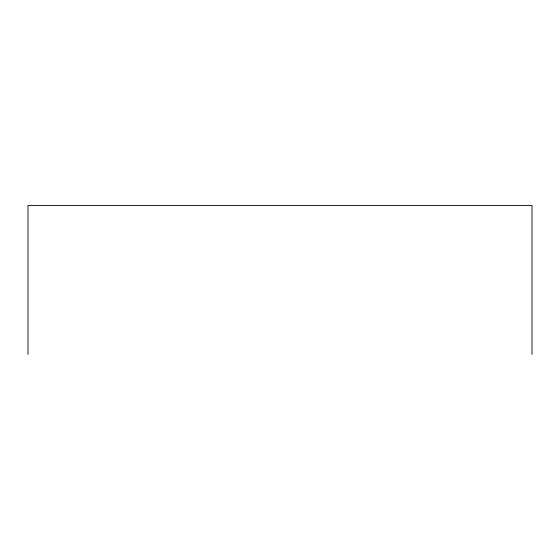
<?xml version="1.0" encoding="UTF-8"?>
<svg xmlns="http://www.w3.org/2000/svg" width="560" height="560" viewBox="0 0 560 560"><rect width="100%" height="100%" fill="white"/><g stroke="black" fill="none" stroke-linecap="round" stroke-linejoin="round"><path stroke-width="0.84" d="M532 354.487L532 205.513L28 205.513L28 354.487"/></g></svg>
